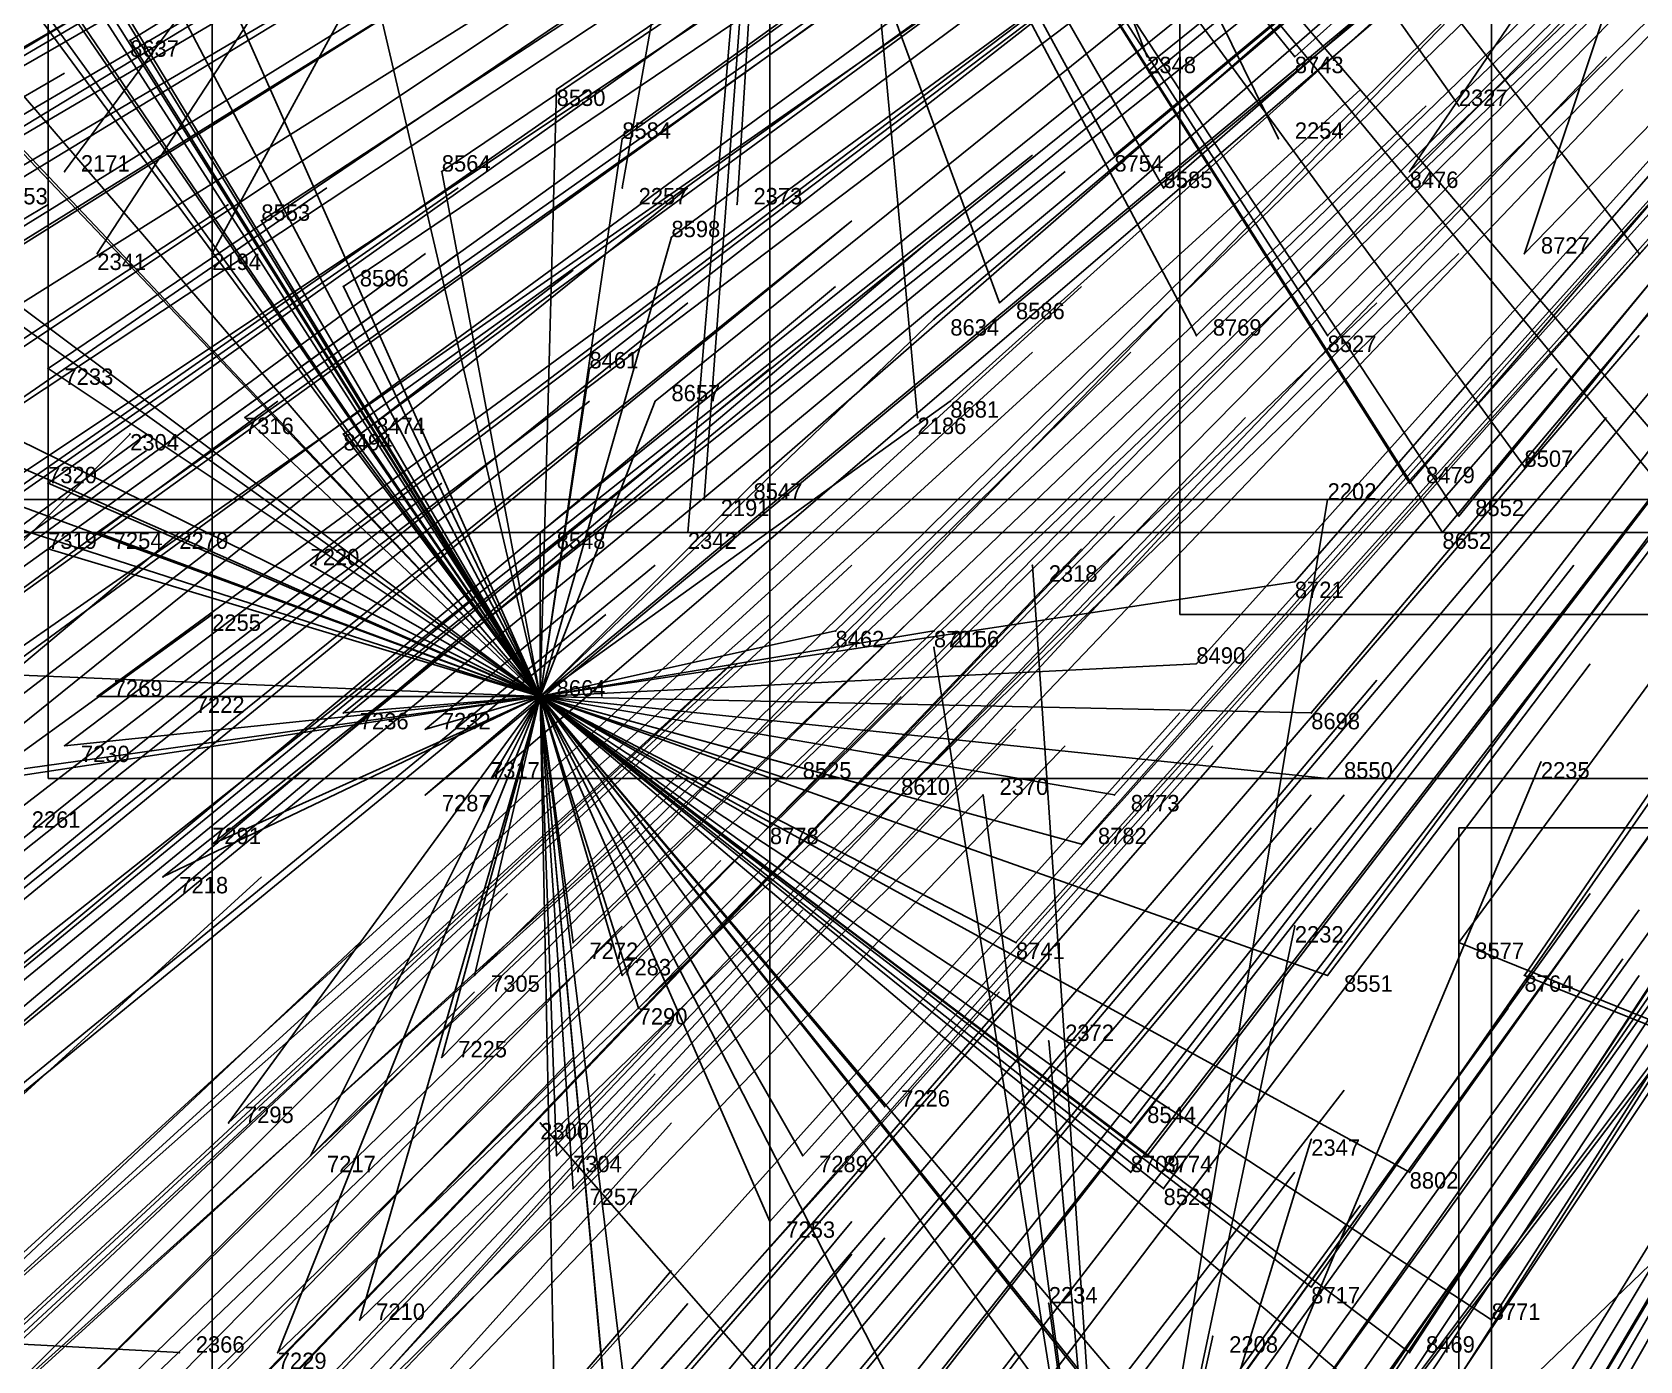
# Model space of a CAD drawing. Extents: x -0.5 to 0.59, y -0.5 to 0.59.
# Drawn here: x -0.217 to -0.119, y -0.2035 to -0.1225 of the extents above; entities that cross this region are included whole.
import ezdxf

# ---------------------------------------------------------------- set-up
doc = ezdxf.new("R2010")
doc.units = 0
for name, color, linetype in [('Clients', 3, 'CONTINUOUS'), ('Facilities', 3, 'CONTINUOUS'), ('Facilities_lines', 3, 'CONTINUOUS'), ('Min_max_boxes', 1, 'CONTINUOUS'), ('Normals', 1, 'CONTINUOUS'), ('Source_points', 5, 'CONTINUOUS'), ('Text', 3, 'CONTINUOUS')]:
    doc.layers.add(name, color=color, linetype=linetype)

msp = doc.modelspace()

# ---------------------------------------------------------------- linework, layer by layer
at = {"layer": 'Clients', "color": 5}
for p in [(-0.211, -0.123, -0.612), (-0.149, -0.124, -1.25), (-0.14, -0.124, -0.469), (-0.185, -0.126, -0.56), (-0.13, -0.127, -1.25), (-0.181, -0.129, -0.556), (-0.141, -0.129, -1.25), (-0.151, -0.13, -0.498), (-0.215, -0.131, -1.25), (-0.192, -0.131, -0.581), (-0.133, -0.131, -0.468), (-0.181, -0.132, -1.25), (-0.148, -0.132, -0.496), (-0.174, -0.133, -1.25), (-0.203, -0.134, -0.608), (-0.178, -0.135, -0.558), (-0.213, -0.136, -1.25), (-0.206, -0.136, -1.25), (-0.126, -0.136, -0.462), (-0.119, -0.136, -1.25), (-0.198, -0.138, -0.603), (-0.158, -0.139, -0.526), (-0.162, -0.14, -0.535), (-0.146, -0.141, -0.507), (-0.138, -0.141, -0.494), (-0.216, -0.143, -0.648), (-0.183, -0.143, -0.581), (-0.179, -0.145, -0.575), (-0.161, -0.145, -0.542), (-0.204, -0.146, -0.628), (-0.163, -0.146, -1.25), (-0.211, -0.147, -1.25), (-0.198, -0.147, -0.617), (-0.197, -0.147, -0.614), (-0.126, -0.149, -0.488), (-0.216, -0.15, -0.658), (-0.173, -0.15, -0.573), (-0.133, -0.15, -0.501), (-0.176, -0.151, -1.25), (-0.138, -0.151, -1.25), (-0.13, -0.152, -0.499), (-0.213, -0.153, -0.656), (-0.208, -0.153, -1.25), (-0.186, -0.153, -0.603), (-0.177, -0.153, -1.25), (-0.131, -0.153, -0.505), (-0.216, -0.154, -0.664), (-0.2, -0.155, -0.632), (-0.156, -0.155, -1.25), (-0.14, -0.156, -0.524), (-0.206, -0.158, -1.25), (-0.168, -0.159, -0.579), (-0.162, -0.159, -0.568), (-0.162, -0.16, -1.25), (-0.146, -0.161, -0.543), (-0.213, -0.163, -0.67), (-0.208, -0.163, -0.66), (-0.198, -0.164, -0.642), (-0.139, -0.164, -0.538), (-0.193, -0.165, -0.633), (-0.215, -0.166, -0.679), (-0.125, -0.167, -1.25), (-0.189, -0.168, -0.632), (-0.171, -0.168, -0.598), (-0.138, -0.168, -0.542), (-0.193, -0.169, -0.641), (-0.164, -0.169, -0.588), (-0.159, -0.169, -1.25), (-0.151, -0.169, -0.566), (-0.172, -0.171, -0.607), (-0.206, -0.172, -0.671), (-0.153, -0.172, -0.575), (-0.209, -0.174, -0.68), (-0.14, -0.177, -1.25), (-0.184, -0.178, -0.64), (-0.157, -0.178, -0.594), (-0.13, -0.178, -0.551), (-0.19, -0.18, -0.654), (-0.181, -0.18, -0.638), (-0.138, -0.18, -0.567), (-0.126, -0.18, -0.55), (-0.18, -0.182, -0.641), (-0.155, -0.184, -1.25), (-0.192, -0.185, -0.666), (-0.165, -0.188, -0.625), (-0.205, -0.189, -0.695), (-0.186, -0.189, -1.25), (-0.15, -0.189, -0.602), (-0.139, -0.19, -1.25), (-0.2, -0.191, -0.691), (-0.185, -0.191, -0.665), (-0.17, -0.191, -0.638), (-0.149, -0.191, -0.606), (-0.15, -0.192, -0.609), (-0.133, -0.192, -0.585), (-0.184, -0.193, -0.666), (-0.148, -0.193, -0.609), (-0.172, -0.195, -0.65), (-0.139, -0.199, -0.607), (-0.155, -0.2, -1.25), (-0.197, -0.201, -0.703), (-0.128, -0.201, -0.595), (-0.145, -0.202, -1.25), (-0.208, -0.203, -1.25), (-0.202, -0.203, -0.716), (-0.133, -0.203, -0.605)]:
    msp.add_point(p, dxfattribs=at)
at = {"layer": 'Facilities', "color": 3}
msp.add_point((-0.186, -0.163, -0.618), dxfattribs=at)
at = {"layer": 'Facilities_lines', "color": 3}
for p, q in [((-0.17, -0.07, -1.25), (-0.215, -0.131, -1.25)), ((-0.17, -0.07, -1.25), (-0.213, -0.136, -1.25)), ((-0.17, -0.07, -1.25), (-0.206, -0.136, -1.25)), ((-0.17, -0.07, -1.25), (-0.181, -0.132, -1.25)), ((-0.17, -0.07, -1.25), (-0.177, -0.153, -1.25)), ((-0.17, -0.07, -1.25), (-0.176, -0.151, -1.25)), ((-0.17, -0.07, -1.25), (-0.174, -0.133, -1.25)), ((-0.17, -0.07, -1.25), (-0.119, -0.136, -1.25)), ((-0.17, -0.07, -1.25), (-0.141, -0.129, -1.25)), ((-0.17, -0.07, -1.25), (-0.163, -0.146, -1.25)), ((-0.17, -0.07, -1.25), (-0.13, -0.127, -1.25)), ((-0.17, -0.07, -1.25), (-0.149, -0.124, -1.25)), ((-0.183, -0.071, -0.491), (-0.133, -0.15, -0.501)), ((-0.183, -0.071, -0.491), (-0.126, -0.149, -0.488)), ((-0.183, -0.071, -0.491), (-0.138, -0.141, -0.494)), ((-0.183, -0.071, -0.491), (-0.13, -0.152, -0.499)), ((-0.183, -0.071, -0.491), (-0.148, -0.132, -0.496)), ((-0.183, -0.071, -0.491), (-0.158, -0.139, -0.526)), ((-0.183, -0.071, -0.491), (-0.131, -0.153, -0.505)), ((-0.183, -0.071, -0.491), (-0.14, -0.124, -0.469)), ((-0.183, -0.071, -0.491), (-0.151, -0.13, -0.498)), ((-0.183, -0.071, -0.491), (-0.146, -0.141, -0.507)), ((-0.183, -0.071, -0.491), (-0.101, -0.167, -0.487)), ((-0.183, -0.071, -0.491), (-0.103, -0.168, -0.492)), ((-0.186, -0.163, -0.618), (-0.218, -0.091, -0.591)), ((-0.186, -0.163, -0.618), (-0.225, -0.101, -0.617)), ((-0.186, -0.163, -0.618), (-0.223, -0.102, -0.614)), ((-0.186, -0.163, -0.618), (-0.217, -0.104, -0.603)), ((-0.116, -0.106, -0.394), (-0.133, -0.131, -0.468)), ((-0.116, -0.106, -0.394), (-0.126, -0.136, -0.462)), ((-0.186, -0.163, -0.618), (-0.221, -0.112, -0.619)), ((-0.186, -0.163, -0.618), (-0.216, -0.114, -0.612)), ((-0.186, -0.163, -0.618), (-0.25, -0.115, -0.688)), ((-0.186, -0.163, -0.618), (-0.22, -0.116, -0.622)), ((-0.186, -0.163, -0.618), (-0.218, -0.116, -0.618)), ((-0.186, -0.163, -0.618), (-0.197, -0.116, -0.572)), ((-0.186, -0.163, -0.618), (-0.223, -0.12, -0.633)), ((-0.186, -0.163, -0.618), (-0.226, -0.121, -0.641)), ((-0.186, -0.163, -0.618), (-0.217, -0.121, -0.62)), ((-0.186, -0.163, -0.618), (-0.213, -0.121, -0.612)), ((-0.186, -0.163, -0.618), (-0.242, -0.123, -0.678)), ((-0.186, -0.163, -0.618), (-0.211, -0.123, -0.612)), ((-0.186, -0.163, -0.618), (-0.221, -0.126, -0.637)), ((-0.186, -0.163, -0.618), (-0.185, -0.126, -0.56)), ((-0.186, -0.163, -0.618), (-0.181, -0.129, -0.556)), ((-0.186, -0.163, -0.618), (-0.192, -0.131, -0.581)), ((-0.186, -0.163, -0.618), (-0.254, -0.133, -0.717)), ((-0.186, -0.163, -0.618), (-0.245, -0.134, -0.699)), ((-0.186, -0.163, -0.618), (-0.203, -0.134, -0.608)), ((-0.186, -0.163, -0.618), (-0.178, -0.135, -0.558)), ((-0.186, -0.163, -0.618), (-0.198, -0.138, -0.603)), ((-0.186, -0.163, -0.618), (-0.162, -0.14, -0.535)), ((-0.186, -0.163, -0.618), (-0.216, -0.143, -0.648)), ((-0.186, -0.163, -0.618), (-0.183, -0.143, -0.581)), ((-0.186, -0.163, -0.618), (-0.242, -0.145, -0.705)), ((-0.186, -0.163, -0.618), (-0.179, -0.145, -0.575)), ((-0.186, -0.163, -0.618), (-0.161, -0.145, -0.542)), ((-0.186, -0.163, -0.618), (-0.204, -0.146, -0.628)), ((-0.264, -0.2, -1.25), (-0.211, -0.147, -1.25)), ((-0.186, -0.163, -0.618), (-0.198, -0.147, -0.617)), ((-0.186, -0.163, -0.618), (-0.197, -0.147, -0.614)), ((-0.186, -0.163, -0.618), (-0.227, -0.148, -0.677)), ((-0.186, -0.163, -0.618), (-0.216, -0.15, -0.658)), ((-0.186, -0.163, -0.618), (-0.173, -0.15, -0.573)), ((-0.151, -0.229, -1.25), (-0.138, -0.151, -1.25)), ((-0.264, -0.2, -1.25), (-0.208, -0.153, -1.25)), ((-0.186, -0.163, -0.618), (-0.213, -0.153, -0.656)), ((-0.186, -0.163, -0.618), (-0.186, -0.153, -0.603)), ((-0.186, -0.163, -0.618), (-0.216, -0.154, -0.664)), ((-0.186, -0.163, -0.618), (-0.2, -0.155, -0.632)), ((-0.151, -0.229, -1.25), (-0.156, -0.155, -1.25)), ((-0.186, -0.163, -0.618), (-0.14, -0.156, -0.524)), ((-0.264, -0.2, -1.25), (-0.206, -0.158, -1.25)), ((-0.186, -0.163, -0.618), (-0.168, -0.159, -0.579)), ((-0.186, -0.163, -0.618), (-0.162, -0.159, -0.568)), ((-0.151, -0.229, -1.25), (-0.098, -0.159, -1.25)), ((-0.151, -0.229, -1.25), (-0.162, -0.16, -1.25)), ((-0.186, -0.163, -0.618), (-0.235, -0.161, -0.711)), ((-0.186, -0.163, -0.618), (-0.146, -0.161, -0.543)), ((-0.186, -0.163, -0.618), (-0.232, -0.17, -0.72)), ((-0.186, -0.163, -0.618), (-0.229, -0.169, -0.712)), ((-0.186, -0.163, -0.618), (-0.215, -0.166, -0.679)), ((-0.186, -0.163, -0.618), (-0.213, -0.163, -0.67)), ((-0.186, -0.163, -0.618), (-0.209, -0.174, -0.68)), ((-0.186, -0.163, -0.618), (-0.208, -0.163, -0.66)), ((-0.186, -0.163, -0.618), (-0.206, -0.172, -0.671)), ((-0.186, -0.163, -0.618), (-0.205, -0.189, -0.695)), ((-0.186, -0.163, -0.618), (-0.202, -0.203, -0.716)), ((-0.186, -0.163, -0.618), (-0.2, -0.191, -0.691)), ((-0.186, -0.163, -0.618), (-0.198, -0.164, -0.642)), ((-0.186, -0.163, -0.618), (-0.197, -0.201, -0.703)), ((-0.186, -0.163, -0.618), (-0.193, -0.165, -0.633)), ((-0.186, -0.163, -0.618), (-0.193, -0.169, -0.641)), ((-0.186, -0.163, -0.618), (-0.192, -0.185, -0.666)), ((-0.186, -0.163, -0.618), (-0.19, -0.18, -0.654)), ((-0.186, -0.163, -0.618), (-0.189, -0.168, -0.632)), ((-0.186, -0.163, -0.618), (-0.18, -0.228, -0.726)), ((-0.186, -0.163, -0.618), (-0.162, -0.21, -0.663)), ((-0.186, -0.163, -0.618), (-0.165, -0.188, -0.625)), ((-0.186, -0.163, -0.618), (-0.181, -0.217, -0.706)), ((-0.186, -0.163, -0.618), (-0.172, -0.195, -0.65)), ((-0.186, -0.163, -0.618), (-0.184, -0.193, -0.666)), ((-0.186, -0.163, -0.618), (-0.143, -0.217, -0.649)), ((-0.186, -0.163, -0.618), (-0.142, -0.218, -0.65)), ((-0.186, -0.163, -0.618), (-0.142, -0.215, -0.644)), ((-0.186, -0.163, -0.618), (-0.184, -0.178, -0.64)), ((-0.186, -0.163, -0.618), (-0.149, -0.214, -0.653)), ((-0.186, -0.163, -0.618), (-0.18, -0.212, -0.694)), ((-0.186, -0.163, -0.618), (-0.181, -0.18, -0.638)), ((-0.186, -0.163, -0.618), (-0.17, -0.191, -0.638)), ((-0.186, -0.163, -0.618), (-0.18, -0.182, -0.641)), ((-0.186, -0.163, -0.618), (-0.185, -0.213, -0.705)), ((-0.186, -0.163, -0.618), (-0.133, -0.203, -0.605)), ((-0.186, -0.163, -0.618), (-0.171, -0.168, -0.598)), ((-0.186, -0.163, -0.618), (-0.148, -0.193, -0.609)), ((-0.186, -0.163, -0.618), (-0.15, -0.189, -0.602)), ((-0.186, -0.163, -0.618), (-0.164, -0.169, -0.588)), ((-0.186, -0.163, -0.618), (-0.185, -0.191, -0.665)), ((-0.186, -0.163, -0.618), (-0.138, -0.18, -0.567)), ((-0.186, -0.163, -0.618), (-0.138, -0.168, -0.542)), ((-0.186, -0.163, -0.618), (-0.139, -0.164, -0.538)), ((-0.186, -0.163, -0.618), (-0.15, -0.192, -0.609)), ((-0.186, -0.163, -0.618), (-0.139, -0.199, -0.607)), ((-0.186, -0.163, -0.618), (-0.157, -0.178, -0.594)), ((-0.186, -0.163, -0.618), (-0.128, -0.201, -0.595)), ((-0.186, -0.163, -0.618), (-0.151, -0.169, -0.566)), ((-0.186, -0.163, -0.618), (-0.149, -0.191, -0.606)), ((-0.186, -0.163, -0.618), (-0.128, -0.212, -0.62)), ((-0.186, -0.163, -0.618), (-0.172, -0.171, -0.607)), ((-0.186, -0.163, -0.618), (-0.153, -0.172, -0.575)), ((-0.186, -0.163, -0.618), (-0.133, -0.192, -0.585)), ((-0.151, -0.229, -1.25), (-0.103, -0.165, -1.25)), ((-0.151, -0.229, -1.25), (-0.125, -0.167, -1.25)), ((-0.151, -0.229, -1.25), (-0.159, -0.169, -1.25)), ((-0.151, -0.229, -1.25), (-0.14, -0.177, -1.25)), ((-0.041, -0.214, -0.544), (-0.13, -0.178, -0.551)), ((-0.151, -0.229, -1.25), (-0.1, -0.18, -1.25)), ((-0.041, -0.214, -0.544), (-0.126, -0.18, -0.55)), ((-0.151, -0.229, -1.25), (-0.155, -0.184, -1.25)), ((-0.151, -0.229, -1.25), (-0.186, -0.189, -1.25)), ((-0.151, -0.229, -1.25), (-0.139, -0.19, -1.25)), ((-0.264, -0.2, -1.25), (-0.208, -0.203, -1.25)), ((-0.151, -0.229, -1.25), (-0.155, -0.2, -1.25)), ((-0.151, -0.229, -1.25), (-0.145, -0.202, -1.25))]:
    msp.add_line(p, q, dxfattribs=at)
at = {"layer": 'Min_max_boxes', "color": 1}
for p, q in [((-0.216, 0.002, -0.574), (-0.216, -0.168, -0.574)), ((-0.216, 0.002, -0.43), (-0.216, -0.168, -0.43)), ((-0.147, -0.059, -0.484), (-0.147, -0.158, -0.484)), ((-0.147, -0.059, -0.332), (-0.147, -0.158, -0.332)), ((-0.128, -0.228, -0.726), (-0.128, -0.091, -0.726)), ((-0.128, -0.228, -0.524), (-0.128, -0.091, -0.524)), ((-0.206, -0.288, -1.25), (-0.206, -0.104, -1.25)), ((-0.206, -0.288, -1.25), (-0.206, -0.104, -1.25)), ((-0.172, -0.269, -0.873), (-0.172, -0.118, -0.873)), ((-0.172, -0.269, -0.722), (-0.172, -0.118, -0.722)), ((-0.035, -0.151, -1.25), (-0.221, -0.151, -1.25)), ((-0.035, -0.151, -1.25), (-0.221, -0.151, -1.25)), ((-0.247, -0.153, -1.25), (-0.096, -0.153, -1.25)), ((-0.247, -0.153, -1.25), (-0.096, -0.153, -1.25)), ((-0.147, -0.158, -0.484), (-0.073, -0.158, -0.484)), ((-0.147, -0.158, -0.332), (-0.073, -0.158, -0.332)), ((-0.147, -0.158, -0.484), (-0.147, -0.158, -0.332)), ((-0.216, -0.168, -0.574), (-0.101, -0.168, -0.574)), ((-0.216, -0.168, -0.43), (-0.101, -0.168, -0.43)), ((-0.216, -0.168, -0.574), (-0.216, -0.168, -0.43)), ((0.038, -0.171, -0.628), (-0.13, -0.171, -0.628)), ((-0.13, -0.171, -0.628), (-0.13, -0.246, -0.628)), ((0.038, -0.171, -0.465), (-0.13, -0.171, -0.465)), ((-0.13, -0.171, -0.465), (-0.13, -0.246, -0.465)), ((-0.13, -0.171, -0.628), (-0.13, -0.171, -0.465))]:
    msp.add_line(p, q, dxfattribs=at)
at = {"layer": 'Normals', "color": 1}
for p, q in [((-0.14, -0.124, -0.469), (-0.071, -0.062, -0.506)), ((-0.133, -0.131, -0.468), (-0.066, -0.067, -0.505)), ((-0.126, -0.136, -0.462), (-0.061, -0.069, -0.5)), ((-0.151, -0.13, -0.498), (-0.08, -0.071, -0.536)), ((-0.148, -0.132, -0.496), (-0.078, -0.071, -0.533)), ((-0.185, -0.126, -0.56), (-0.109, -0.074, -0.599)), ((-0.211, -0.123, -0.612), (-0.133, -0.075, -0.65)), ((-0.181, -0.129, -0.556), (-0.106, -0.075, -0.594)), ((-0.146, -0.141, -0.507), (-0.079, -0.076, -0.544)), ((-0.138, -0.141, -0.494), (-0.072, -0.076, -0.531)), ((-0.126, -0.149, -0.488), (-0.068, -0.077, -0.525)), ((-0.158, -0.139, -0.526), (-0.088, -0.078, -0.563)), ((-0.221, -0.126, -0.637), (-0.141, -0.079, -0.673)), ((-0.192, -0.131, -0.581), (-0.115, -0.079, -0.619)), ((-0.133, -0.15, -0.501), (-0.072, -0.079, -0.537)), ((-0.178, -0.135, -0.558), (-0.104, -0.08, -0.597)), ((-0.162, -0.14, -0.535), (-0.091, -0.08, -0.573)), ((-0.13, -0.152, -0.499), (-0.071, -0.08, -0.536)), ((-0.131, -0.153, -0.505), (-0.072, -0.082, -0.542)), ((-0.203, -0.134, -0.608), (-0.125, -0.083, -0.645)), ((-0.161, -0.145, -0.542), (-0.092, -0.083, -0.58)), ((-0.198, -0.138, -0.603), (-0.121, -0.086, -0.64)), ((-0.183, -0.143, -0.581), (-0.11, -0.086, -0.619)), ((-0.14, -0.156, -0.524), (-0.079, -0.086, -0.561)), ((-0.179, -0.145, -0.575), (-0.107, -0.087, -0.613)), ((-0.173, -0.15, -0.573), (-0.103, -0.089, -0.611)), ((-0.216, -0.143, -0.648), (-0.139, -0.091, -0.684)), ((-0.197, -0.147, -0.614), (-0.122, -0.092, -0.651)), ((-0.146, -0.161, -0.543), (-0.084, -0.092, -0.581)), ((-0.204, -0.146, -0.628), (-0.129, -0.093, -0.665)), ((-0.198, -0.147, -0.617), (-0.123, -0.093, -0.654)), ((-0.139, -0.164, -0.538), (-0.079, -0.093, -0.575)), ((-0.162, -0.159, -0.568), (-0.096, -0.094, -0.605)), ((-0.186, -0.153, -0.603), (-0.114, -0.095, -0.64)), ((-0.168, -0.159, -0.579), (-0.102, -0.095, -0.616)), ((-0.227, -0.148, -0.677), (-0.149, -0.096, -0.713)), ((-0.216, -0.15, -0.658), (-0.14, -0.096, -0.694)), ((-0.138, -0.168, -0.542), (-0.078, -0.096, -0.579)), ((-0.242, -0.145, -0.705), (-0.162, -0.098, -0.742)), ((-0.213, -0.153, -0.656), (-0.137, -0.099, -0.692)), ((-0.2, -0.155, -0.632), (-0.126, -0.099, -0.67)), ((-0.216, -0.154, -0.664), (-0.141, -0.1, -0.701)), ((-0.151, -0.169, -0.566), (-0.089, -0.1, -0.604)), ((-0.153, -0.172, -0.575), (-0.091, -0.102, -0.612)), ((-0.164, -0.169, -0.588), (-0.099, -0.103, -0.626)), ((-0.13, -0.178, -0.551), (-0.075, -0.103, -0.588)), ((-0.186, -0.163, -0.618), (-0.115, -0.104, -0.656)), ((-0.171, -0.168, -0.598), (-0.104, -0.104, -0.636)), ((-0.126, -0.18, -0.55), (-0.074, -0.104, -0.588)), ((-0.198, -0.164, -0.642), (-0.126, -0.106, -0.681)), ((-0.193, -0.165, -0.633), (-0.122, -0.106, -0.672)), ((-0.172, -0.171, -0.607), (-0.106, -0.106, -0.645)), ((-0.138, -0.18, -0.567), (-0.082, -0.106, -0.605)), ((-0.267, -0.153, -0.771), (-0.187, -0.107, -0.808)), ((-0.208, -0.163, -0.66), (-0.134, -0.107, -0.698)), ((-0.213, -0.163, -0.67), (-0.138, -0.108, -0.706)), ((-0.189, -0.168, -0.632), (-0.119, -0.108, -0.671)), ((-0.24, -0.16, -0.722), (-0.163, -0.109, -0.76)), ((-0.235, -0.161, -0.711), (-0.157, -0.109, -0.748)), ((-0.157, -0.178, -0.594), (-0.095, -0.109, -0.63)), ((-0.215, -0.166, -0.679), (-0.141, -0.11, -0.715)), ((-0.193, -0.169, -0.641), (-0.122, -0.11, -0.68)), ((-0.251, -0.16, -0.744), (-0.173, -0.111, -0.782)), ((-0.269, -0.159, -0.781), (-0.189, -0.112, -0.819)), ((-0.206, -0.172, -0.671), (-0.134, -0.113, -0.708)), ((-0.268, -0.162, -0.784), (-0.189, -0.114, -0.822)), ((-0.229, -0.169, -0.712), (-0.154, -0.114, -0.749)), ((-0.184, -0.178, -0.64), (-0.117, -0.114, -0.678)), ((-0.181, -0.18, -0.638), (-0.116, -0.114, -0.676)), ((-0.263, -0.164, -0.776), (-0.185, -0.115, -0.814)), ((-0.19, -0.18, -0.654), (-0.124, -0.115, -0.692)), ((-0.15, -0.189, -0.602), (-0.093, -0.115, -0.639)), ((-0.209, -0.174, -0.68), (-0.136, -0.116, -0.717)), ((-0.18, -0.182, -0.641), (-0.115, -0.116, -0.678)), ((-0.133, -0.192, -0.585), (-0.079, -0.116, -0.622)), ((-0.278, -0.165, -0.808), (-0.199, -0.117, -0.846)), ((-0.232, -0.17, -0.72), (-0.156, -0.117, -0.757)), ((-0.192, -0.185, -0.666), (-0.127, -0.118, -0.703)), ((-0.165, -0.188, -0.625), (-0.103, -0.118, -0.661)), ((-0.15, -0.192, -0.609), (-0.093, -0.118, -0.646)), ((-0.149, -0.191, -0.606), (-0.093, -0.118, -0.644)), ((-0.29, -0.167, -0.836), (-0.21, -0.119, -0.873)), ((-0.283, -0.166, -0.819), (-0.203, -0.119, -0.857)), ((-0.148, -0.193, -0.609), (-0.093, -0.119, -0.647)), ((-0.272, -0.169, -0.8), (-0.193, -0.12, -0.838)), ((-0.275, -0.17, -0.808), (-0.196, -0.121, -0.846)), ((-0.243, -0.175, -0.749), (-0.168, -0.121, -0.787)), ((-0.296, -0.168, -0.85), (-0.215, -0.122, -0.887)), ((-0.17, -0.191, -0.638), (-0.108, -0.122, -0.675)), ((-0.139, -0.199, -0.607), (-0.086, -0.123, -0.645)), ((-0.128, -0.201, -0.595), (-0.078, -0.123, -0.632)), ((-0.185, -0.191, -0.665), (-0.121, -0.124, -0.702)), ((-0.149, -0.124, -1.25), (-0.149, -0.124, -1.15)), ((-0.296, -0.172, -0.856), (-0.215, -0.125, -0.892)), ((-0.133, -0.203, -0.605), (-0.082, -0.125, -0.643)), ((-0.259, -0.179, -0.785), (-0.183, -0.126, -0.823)), ((-0.205, -0.189, -0.695), (-0.136, -0.126, -0.732)), ((-0.184, -0.193, -0.666), (-0.12, -0.126, -0.704)), ((-0.172, -0.195, -0.65), (-0.11, -0.126, -0.688)), ((-0.2, -0.191, -0.691), (-0.132, -0.127, -0.728)), ((-0.13, -0.127, -1.25), (-0.13, -0.127, -1.15)), ((-0.141, -0.129, -1.25), (-0.141, -0.129, -1.15)), ((-0.228, -0.187, -0.737), (-0.156, -0.13, -0.775)), ((-0.226, -0.19, -0.737), (-0.154, -0.131, -0.775)), ((-0.215, -0.131, -1.25), (-0.215, -0.131, -1.15)), ((-0.276, -0.185, -0.831), (-0.199, -0.132, -0.867)), ((-0.267, -0.185, -0.812), (-0.191, -0.132, -0.849)), ((-0.249, -0.19, -0.783), (-0.177, -0.132, -0.821)), ((-0.181, -0.132, -1.25), (-0.181, -0.132, -1.15)), ((-0.296, -0.181, -0.868), (-0.216, -0.133, -0.904)), ((-0.283, -0.184, -0.843), (-0.205, -0.133, -0.88)), ((-0.174, -0.133, -1.25), (-0.174, -0.133, -1.15)), ((-0.239, -0.193, -0.767), (-0.167, -0.134, -0.804)), ((-0.239, -0.192, -0.767), (-0.167, -0.134, -0.804)), ((-0.128, -0.212, -0.62), (-0.08, -0.134, -0.658)), ((-0.233, -0.195, -0.759), (-0.162, -0.135, -0.797)), ((-0.268, -0.191, -0.823), (-0.193, -0.136, -0.859)), ((-0.266, -0.19, -0.818), (-0.191, -0.136, -0.855)), ((-0.213, -0.136, -1.25), (-0.213, -0.136, -1.15)), ((-0.206, -0.136, -1.25), (-0.206, -0.136, -1.15)), ((-0.197, -0.201, -0.703), (-0.13, -0.136, -0.74)), ((-0.162, -0.21, -0.663), (-0.105, -0.136, -0.699)), ((-0.119, -0.136, -1.25), (-0.119, -0.136, -1.15)), ((-0.258, -0.194, -0.807), (-0.184, -0.137, -0.843)), ((-0.24, -0.198, -0.776), (-0.168, -0.138, -0.814)), ((-0.222, -0.201, -0.748), (-0.153, -0.138, -0.786)), ((-0.128, -0.219, -0.634), (-0.082, -0.138, -0.671)), ((-0.249, -0.197, -0.793), (-0.177, -0.139, -0.831)), ((-0.202, -0.203, -0.716), (-0.135, -0.139, -0.753)), ((-0.149, -0.214, -0.653), (-0.095, -0.139, -0.689)), ((-0.142, -0.215, -0.644), (-0.088, -0.139, -0.68)), ((-0.143, -0.217, -0.649), (-0.09, -0.14, -0.685)), ((-0.142, -0.218, -0.65), (-0.09, -0.14, -0.686)), ((-0.18, -0.212, -0.694), (-0.119, -0.141, -0.731)), ((-0.224, -0.204, -0.758), (-0.156, -0.142, -0.796)), ((-0.216, -0.207, -0.748), (-0.15, -0.142, -0.786)), ((-0.244, -0.202, -0.791), (-0.172, -0.143, -0.828)), ((-0.185, -0.213, -0.705), (-0.124, -0.143, -0.743)), ((-0.277, -0.2, -0.855), (-0.202, -0.145, -0.891)), ((-0.256, -0.203, -0.816), (-0.183, -0.145, -0.852)), ((-0.207, -0.213, -0.742), (-0.143, -0.146, -0.779)), ((-0.181, -0.217, -0.706), (-0.121, -0.146, -0.744)), ((-0.163, -0.146, -1.25), (-0.163, -0.146, -1.15)), ((-0.143, -0.224, -0.665), (-0.091, -0.146, -0.7)), ((-0.285, -0.202, -0.873), (-0.21, -0.147, -0.91)), ((-0.211, -0.147, -1.25), (-0.211, -0.147, -1.15)), ((-0.286, -0.202, -0.874), (-0.21, -0.148, -0.912)), ((-0.137, -0.229, -0.667), (-0.089, -0.149, -0.704)), ((-0.266, -0.207, -0.842), (-0.192, -0.15, -0.878)), ((-0.176, -0.151, -1.25), (-0.176, -0.151, -1.15)), ((-0.138, -0.151, -1.25), (-0.138, -0.151, -1.15)), ((-0.215, -0.219, -0.768), (-0.151, -0.152, -0.805)), ((-0.21, -0.22, -0.761), (-0.147, -0.152, -0.798)), ((-0.208, -0.153, -1.25), (-0.208, -0.153, -1.15)), ((-0.177, -0.153, -1.25), (-0.177, -0.153, -1.15)), ((-0.217, -0.221, -0.774), (-0.153, -0.154, -0.811)), ((-0.251, -0.214, -0.826), (-0.179, -0.155, -0.862)), ((-0.235, -0.218, -0.802), (-0.167, -0.155, -0.839)), ((-0.18, -0.228, -0.726), (-0.123, -0.155, -0.763)), ((-0.156, -0.155, -1.25), (-0.156, -0.155, -1.15)), ((-0.228, -0.221, -0.793), (-0.161, -0.156, -0.83)), ((-0.153, -0.233, -0.698), (-0.102, -0.156, -0.735)), ((-0.262, -0.216, -0.849), (-0.19, -0.157, -0.885)), ((-0.238, -0.22, -0.81), (-0.17, -0.157, -0.847)), ((-0.254, -0.217, -0.835), (-0.182, -0.158, -0.872)), ((-0.242, -0.22, -0.817), (-0.172, -0.158, -0.855)), ((-0.206, -0.158, -1.25), (-0.206, -0.158, -1.15)), ((-0.229, -0.223, -0.799), (-0.162, -0.159, -0.836)), ((-0.186, -0.233, -0.745), (-0.128, -0.16, -0.783)), ((-0.162, -0.16, -1.25), (-0.162, -0.16, -1.15)), ((-0.242, -0.224, -0.824), (-0.174, -0.161, -0.861)), ((-0.178, -0.235, -0.737), (-0.122, -0.161, -0.776)), ((-0.195, -0.233, -0.759), (-0.135, -0.162, -0.796)), ((-0.23, -0.228, -0.811), (-0.164, -0.163, -0.848)), ((-0.209, -0.233, -0.782), (-0.147, -0.164, -0.82)), ((-0.221, -0.232, -0.799), (-0.157, -0.165, -0.837)), ((-0.218, -0.233, -0.797), (-0.154, -0.166, -0.835)), ((-0.206, -0.235, -0.781), (-0.145, -0.166, -0.819)), ((-0.125, -0.167, -1.25), (-0.125, -0.167, -1.15)), ((-0.282, -0.227, -0.904), (-0.21, -0.168, -0.941)), ((-0.271, -0.228, -0.885), (-0.2, -0.168, -0.922)), ((-0.245, -0.23, -0.841), (-0.177, -0.168, -0.878)), ((-0.225, -0.234, -0.812), (-0.159, -0.169, -0.849)), ((-0.199, -0.24, -0.778), (-0.139, -0.169, -0.816)), ((-0.196, -0.24, -0.775), (-0.137, -0.169, -0.813)), ((-0.159, -0.169, -1.25), (-0.159, -0.169, -1.15)), ((-0.249, -0.233, -0.852), (-0.18, -0.171, -0.889)), ((-0.199, -0.243, -0.784), (-0.139, -0.171, -0.822)), ((-0.24, -0.24, -0.848), (-0.175, -0.173, -0.885)), ((-0.24, -0.24, -0.848), (-0.175, -0.173, -0.885)), ((-0.237, -0.239, -0.841), (-0.172, -0.173, -0.878)), ((-0.272, -0.237, -0.902), (-0.203, -0.174, -0.938)), ((-0.17, -0.249, -0.753), (-0.116, -0.174, -0.792)), ((-0.254, -0.241, -0.875), (-0.188, -0.175, -0.911)), ((-0.237, -0.242, -0.847), (-0.173, -0.175, -0.884)), ((-0.176, -0.25, -0.764), (-0.122, -0.175, -0.803)), ((-0.234, -0.244, -0.846), (-0.17, -0.176, -0.883)), ((-0.173, -0.251, -0.763), (-0.119, -0.176, -0.801)), ((-0.247, -0.244, -0.867), (-0.181, -0.177, -0.903)), ((-0.14, -0.177, -1.25), (-0.14, -0.177, -1.15)), ((-0.265, -0.242, -0.896), (-0.197, -0.178, -0.933)), ((-0.163, -0.256, -0.759), (-0.113, -0.178, -0.797)), ((-0.216, -0.249, -0.824), (-0.155, -0.179, -0.861)), ((-0.173, -0.254, -0.768), (-0.12, -0.179, -0.807)), ((-0.166, -0.256, -0.764), (-0.115, -0.179, -0.801)), ((-0.262, -0.244, -0.895), (-0.194, -0.18, -0.932)), ((-0.172, -0.256, -0.772), (-0.119, -0.18, -0.81)), ((-0.256, -0.247, -0.889), (-0.19, -0.181, -0.925)), ((-0.22, -0.25, -0.833), (-0.158, -0.181, -0.87)), ((-0.182, -0.258, -0.789), (-0.127, -0.182, -0.825)), ((-0.242, -0.25, -0.87), (-0.178, -0.183, -0.907)), ((-0.155, -0.184, -1.25), (-0.155, -0.184, -1.15)), ((-0.249, -0.252, -0.885), (-0.184, -0.185, -0.922)), ((-0.241, -0.255, -0.877), (-0.179, -0.186, -0.915)), ((-0.206, -0.26, -0.829), (-0.148, -0.187, -0.866)), ((-0.194, -0.261, -0.811), (-0.137, -0.187, -0.848)), ((-0.158, -0.267, -0.776), (-0.111, -0.187, -0.814)), ((-0.24, -0.258, -0.881), (-0.178, -0.189, -0.919)), ((-0.186, -0.189, -1.25), (-0.186, -0.189, -1.15)), ((-0.159, -0.268, -0.779), (-0.112, -0.189, -0.817)), ((-0.139, -0.19, -1.25), (-0.139, -0.19, -1.15)), ((-0.196, -0.266, -0.826), (-0.14, -0.192, -0.863)), ((-0.191, -0.269, -0.825), (-0.136, -0.194, -0.863)), ((-0.226, -0.266, -0.873), (-0.167, -0.195, -0.911)), ((-0.224, -0.267, -0.871), (-0.165, -0.196, -0.908)), ((-0.225, -0.269, -0.877), (-0.167, -0.197, -0.914)), ((-0.238, -0.268, -0.896), (-0.178, -0.198, -0.934)), ((-0.237, -0.27, -0.898), (-0.177, -0.2, -0.936)), ((-0.164, -0.28, -0.812), (-0.118, -0.2, -0.85)), ((-0.155, -0.2, -1.25), (-0.155, -0.2, -1.15)), ((-0.145, -0.202, -1.25), (-0.145, -0.202, -1.15)), ((-0.214, -0.276, -0.874), (-0.157, -0.203, -0.912)), ((-0.208, -0.203, -1.25), (-0.208, -0.203, -1.15))]:
    msp.add_line(p, q, dxfattribs=at)
at = {"layer": 'Source_points', "color": 5}
for p in [(-0.211, -0.123, -0.612), (-0.149, -0.124, -1.25), (-0.14, -0.124, -0.469), (-0.185, -0.126, -0.56), (-0.13, -0.127, -1.25), (-0.181, -0.129, -0.556), (-0.141, -0.129, -1.25), (-0.151, -0.13, -0.498), (-0.215, -0.131, -1.25), (-0.192, -0.131, -0.581), (-0.133, -0.131, -0.468), (-0.181, -0.132, -1.25), (-0.148, -0.132, -0.496), (-0.174, -0.133, -1.25), (-0.203, -0.134, -0.608), (-0.178, -0.135, -0.558), (-0.213, -0.136, -1.25), (-0.206, -0.136, -1.25), (-0.126, -0.136, -0.462), (-0.119, -0.136, -1.25), (-0.198, -0.138, -0.603), (-0.158, -0.139, -0.526), (-0.162, -0.14, -0.535), (-0.146, -0.141, -0.507), (-0.138, -0.141, -0.494), (-0.216, -0.143, -0.648), (-0.183, -0.143, -0.581), (-0.179, -0.145, -0.575), (-0.161, -0.145, -0.542), (-0.204, -0.146, -0.628), (-0.163, -0.146, -1.25), (-0.211, -0.147, -1.25), (-0.198, -0.147, -0.617), (-0.197, -0.147, -0.614), (-0.126, -0.149, -0.488), (-0.216, -0.15, -0.658), (-0.173, -0.15, -0.573), (-0.133, -0.15, -0.501), (-0.176, -0.151, -1.25), (-0.138, -0.151, -1.25), (-0.13, -0.152, -0.499), (-0.213, -0.153, -0.656), (-0.208, -0.153, -1.25), (-0.186, -0.153, -0.603), (-0.177, -0.153, -1.25), (-0.131, -0.153, -0.505), (-0.216, -0.154, -0.664), (-0.2, -0.155, -0.632), (-0.156, -0.155, -1.25), (-0.14, -0.156, -0.524), (-0.206, -0.158, -1.25), (-0.168, -0.159, -0.579), (-0.162, -0.159, -0.568), (-0.162, -0.16, -1.25), (-0.146, -0.161, -0.543), (-0.213, -0.163, -0.67), (-0.208, -0.163, -0.66), (-0.186, -0.163, -0.618), (-0.198, -0.164, -0.642), (-0.139, -0.164, -0.538), (-0.193, -0.165, -0.633), (-0.215, -0.166, -0.679), (-0.125, -0.167, -1.25), (-0.189, -0.168, -0.632), (-0.171, -0.168, -0.598), (-0.138, -0.168, -0.542), (-0.193, -0.169, -0.641), (-0.164, -0.169, -0.588), (-0.159, -0.169, -1.25), (-0.151, -0.169, -0.566), (-0.172, -0.171, -0.607), (-0.206, -0.172, -0.671), (-0.153, -0.172, -0.575), (-0.209, -0.174, -0.68), (-0.14, -0.177, -1.25), (-0.184, -0.178, -0.64), (-0.157, -0.178, -0.594), (-0.13, -0.178, -0.551), (-0.19, -0.18, -0.654), (-0.181, -0.18, -0.638), (-0.138, -0.18, -0.567), (-0.126, -0.18, -0.55), (-0.18, -0.182, -0.641), (-0.155, -0.184, -1.25), (-0.192, -0.185, -0.666), (-0.165, -0.188, -0.625), (-0.205, -0.189, -0.695), (-0.186, -0.189, -1.25), (-0.15, -0.189, -0.602), (-0.139, -0.19, -1.25), (-0.2, -0.191, -0.691), (-0.185, -0.191, -0.665), (-0.17, -0.191, -0.638), (-0.149, -0.191, -0.606), (-0.15, -0.192, -0.609), (-0.133, -0.192, -0.585), (-0.184, -0.193, -0.666), (-0.148, -0.193, -0.609), (-0.172, -0.195, -0.65), (-0.139, -0.199, -0.607), (-0.155, -0.2, -1.25), (-0.197, -0.201, -0.703), (-0.128, -0.201, -0.595), (-0.145, -0.202, -1.25), (-0.208, -0.203, -1.25), (-0.202, -0.203, -0.716), (-0.133, -0.203, -0.605)]:
    msp.add_point(p, dxfattribs=at)

# ---------------------------------------------------------------- texts
at = {"layer": 'Text', "color": 3}
for s, p in [('8637', (-0.211, -0.124, -0.612)), ('2348', (-0.149, -0.125, -1.25)), ('8743', (-0.14, -0.125, -0.469)), ('8530', (-0.185, -0.127, -0.56)), ('2327', (-0.13, -0.127, -1.25)), ('8584', (-0.181, -0.129, -0.556)), ('2254', (-0.14, -0.129, -1.25)), ('2171', (-0.214, -0.131, -1.25)), ('8564', (-0.192, -0.131, -0.581)), ('8754', (-0.151, -0.131, -0.498)), ('8585', (-0.148, -0.132, -0.496)), ('8476', (-0.133, -0.132, -0.468)), ('2353', (-0.219, -0.133, -1.25)), ('2257', (-0.18, -0.133, -1.25)), ('2373', (-0.173, -0.133, -1.25)), ('8553', (-0.203, -0.134, -0.608)), ('8598', (-0.178, -0.135, -0.558)), ('8727', (-0.125, -0.136, -0.462)), ('2341', (-0.213, -0.137, -1.25)), ('2194', (-0.206, -0.137, -1.25)), ('8596', (-0.197, -0.138, -0.603)), ('8586', (-0.157, -0.14, -0.526)), ('8634', (-0.161, -0.141, -0.535)), ('8769', (-0.145, -0.141, -0.507)), ('8527', (-0.138, -0.142, -0.494)), ('8461', (-0.183, -0.143, -0.581)), ('7233', (-0.215, -0.144, -0.648)), ('8657', (-0.178, -0.145, -0.575)), ('8681', (-0.161, -0.146, -0.542)), ('7316', (-0.204, -0.147, -0.628)), ('8474', (-0.196, -0.147, -0.614)), ('2186', (-0.163, -0.147, -1.25)), ('2304', (-0.211, -0.148, -1.25)), ('8494', (-0.198, -0.148, -0.617)), ('8507', (-0.126, -0.149, -0.488)), ('7320', (-0.216, -0.15, -0.658)), ('8479', (-0.132, -0.15, -0.501)), ('8547', (-0.173, -0.151, -0.573)), ('2202', (-0.138, -0.151, -1.25)), ('2191', (-0.175, -0.152, -1.25)), ('8552', (-0.129, -0.152, -0.499)), ('7319', (-0.216, -0.154, -0.664)), ('7254', (-0.212, -0.154, -0.656)), ('2270', (-0.208, -0.154, -1.25)), ('8548', (-0.185, -0.154, -0.603)), ('2342', (-0.177, -0.154, -1.25)), ('8652', (-0.131, -0.154, -0.505)), ('7220', (-0.2, -0.155, -0.632)), ('2318', (-0.155, -0.156, -1.25)), ('8721', (-0.14, -0.157, -0.524)), ('2255', (-0.206, -0.159, -1.25)), ('8462', (-0.168, -0.16, -0.579)), ('8701', (-0.162, -0.16, -0.568)), ('2156', (-0.161, -0.16, -1.25)), ('8490', (-0.146, -0.161, -0.543)), ('7269', (-0.212, -0.163, -0.67)), ('8664', (-0.185, -0.163, -0.618)), ('7222', (-0.207, -0.164, -0.66)), ('7236', (-0.197, -0.165, -0.642)), ('7232', (-0.192, -0.165, -0.633)), ('8698', (-0.139, -0.165, -0.538)), ('7230', (-0.214, -0.167, -0.679)), ('7317', (-0.189, -0.168, -0.632)), ('8525', (-0.17, -0.168, -0.598)), ('8550', (-0.137, -0.168, -0.542)), ('2235', (-0.125, -0.168, -1.25)), ('8610', (-0.164, -0.169, -0.588)), ('2370', (-0.158, -0.169, -1.25)), ('7287', (-0.192, -0.17, -0.641)), ('8773', (-0.15, -0.17, -0.566)), ('2261', (-0.217, -0.171, -1.25)), ('7291', (-0.206, -0.172, -0.671)), ('8778', (-0.172, -0.172, -0.607)), ('8782', (-0.152, -0.172, -0.575)), ('7218', (-0.208, -0.175, -0.68)), ('2232', (-0.14, -0.178, -1.25)), ('7272', (-0.183, -0.179, -0.64)), ('8741', (-0.157, -0.179, -0.594)), ('8577', (-0.129, -0.179, -0.551)), ('7283', (-0.181, -0.18, -0.638)), ('7305', (-0.189, -0.181, -0.654)), ('8551', (-0.137, -0.181, -0.567)), ('8764', (-0.126, -0.181, -0.55)), ('7290', (-0.18, -0.183, -0.641)), ('2372', (-0.154, -0.184, -1.25)), ('7225', (-0.191, -0.185, -0.666)), ('7226', (-0.164, -0.188, -0.625)), ('7295', (-0.204, -0.189, -0.695)), ('8544', (-0.149, -0.189, -0.602)), ('2300', (-0.186, -0.19, -1.25)), ('2347', (-0.139, -0.191, -1.25)), ('7217', (-0.199, -0.192, -0.691)), ('7304', (-0.184, -0.192, -0.665)), ('7289', (-0.169, -0.192, -0.638)), ('8709', (-0.15, -0.192, -0.609)), ('8774', (-0.148, -0.192, -0.606)), ('8802', (-0.133, -0.193, -0.585)), ('7257', (-0.183, -0.194, -0.666)), ('8529', (-0.148, -0.194, -0.609)), ('7253', (-0.171, -0.196, -0.65)), ('2234', (-0.155, -0.2, -1.25)), ('8717', (-0.139, -0.2, -0.607)), ('7210', (-0.196, -0.201, -0.703)), ('8771', (-0.128, -0.201, -0.595)), ('2366', (-0.207, -0.203, -1.25)), ('2208', (-0.144, -0.203, -1.25)), ('8469', (-0.132, -0.203, -0.605)), ('7229', (-0.202, -0.204, -0.716))]:
    msp.add_text(s, height=0.001, dxfattribs=at).set_placement(p)

doc.saveas('drawing.dxf')
